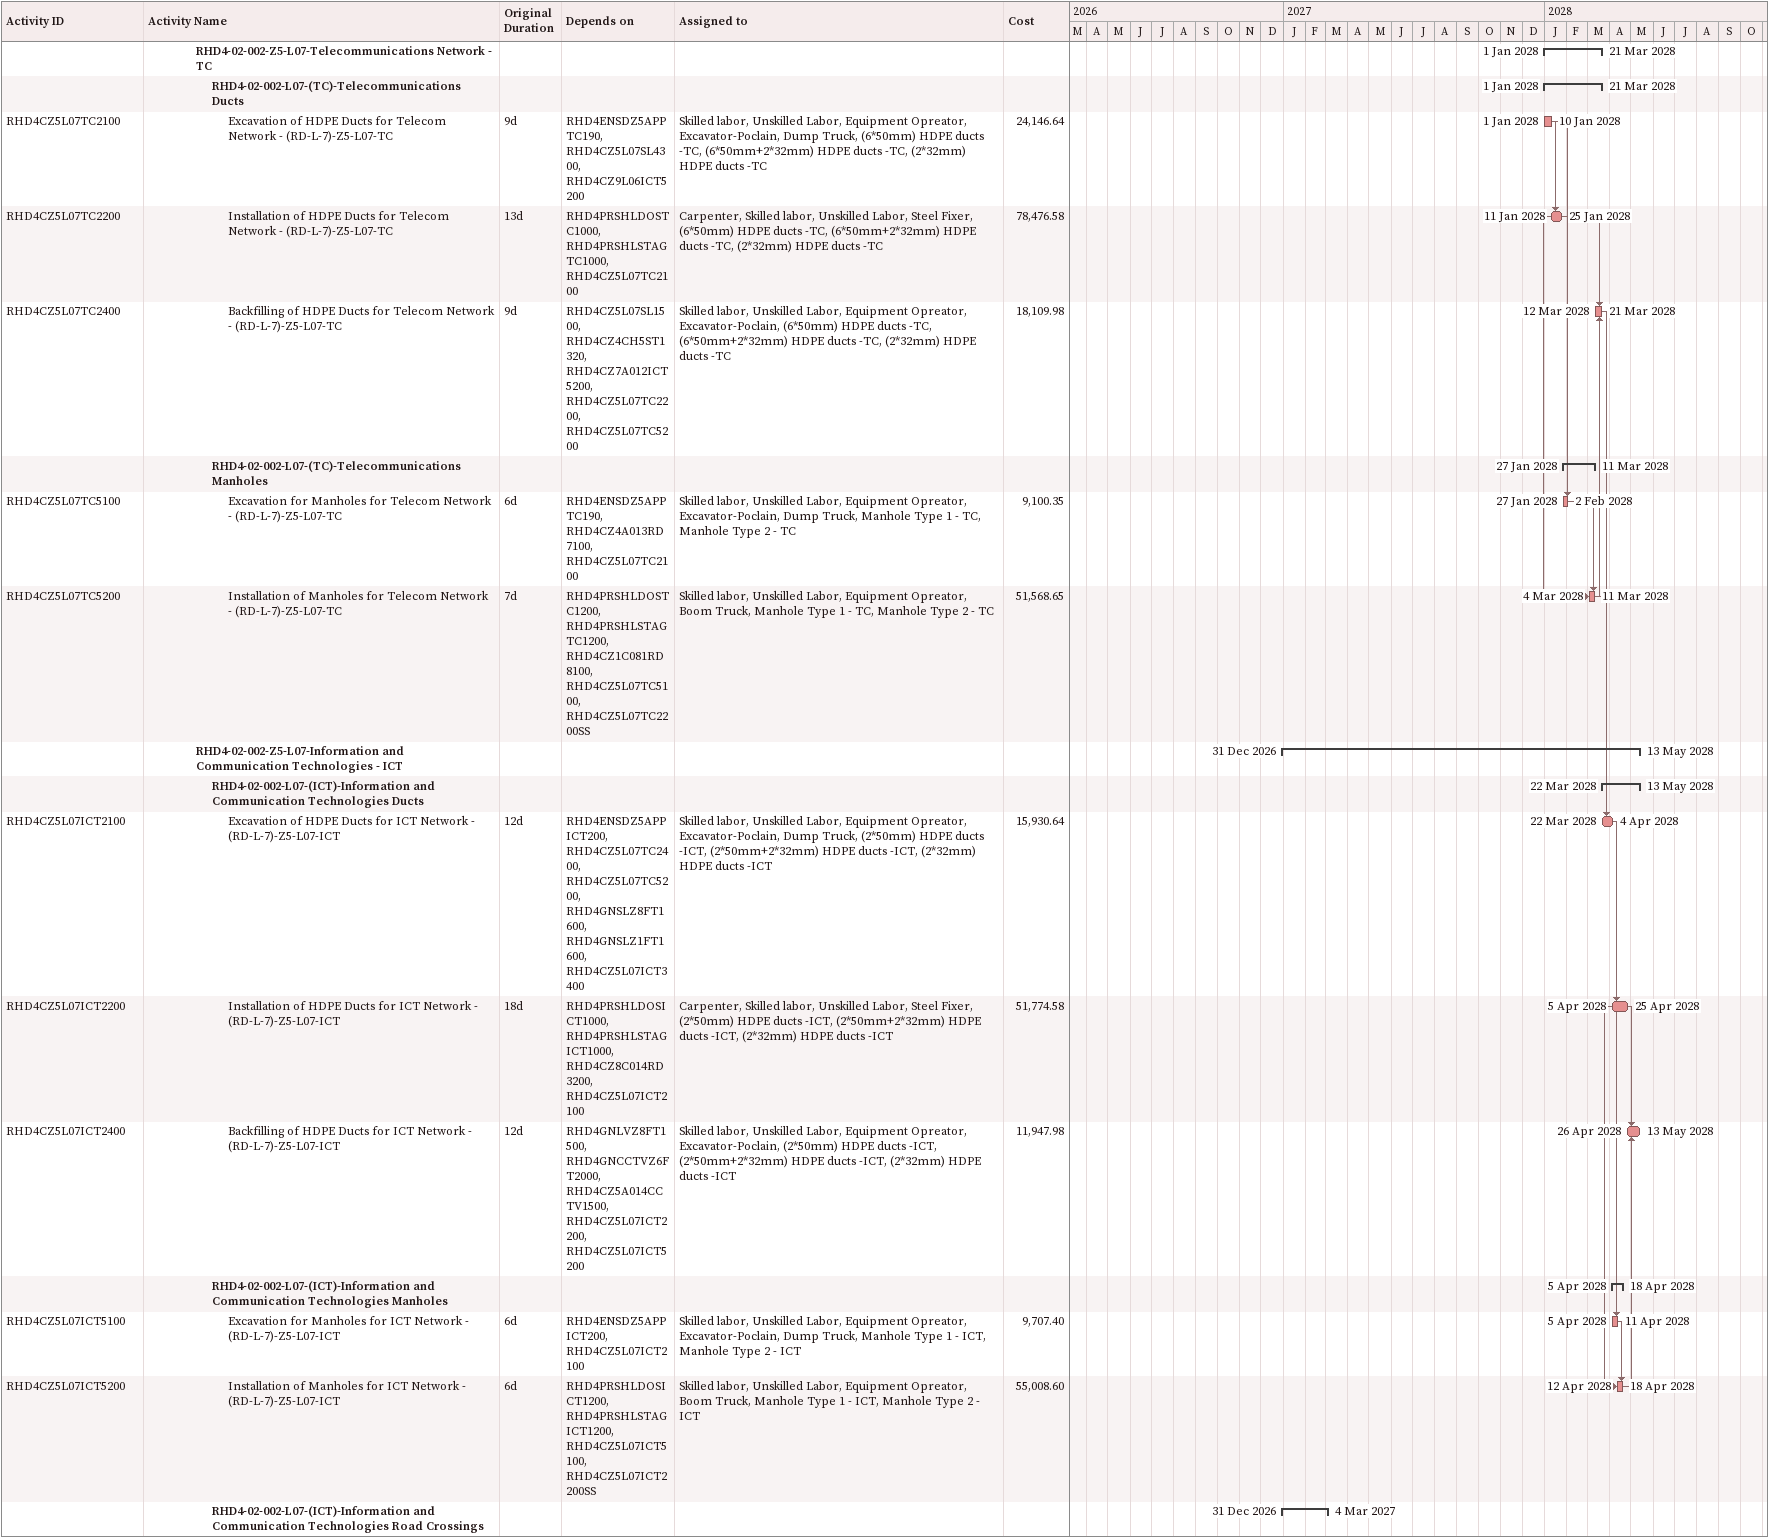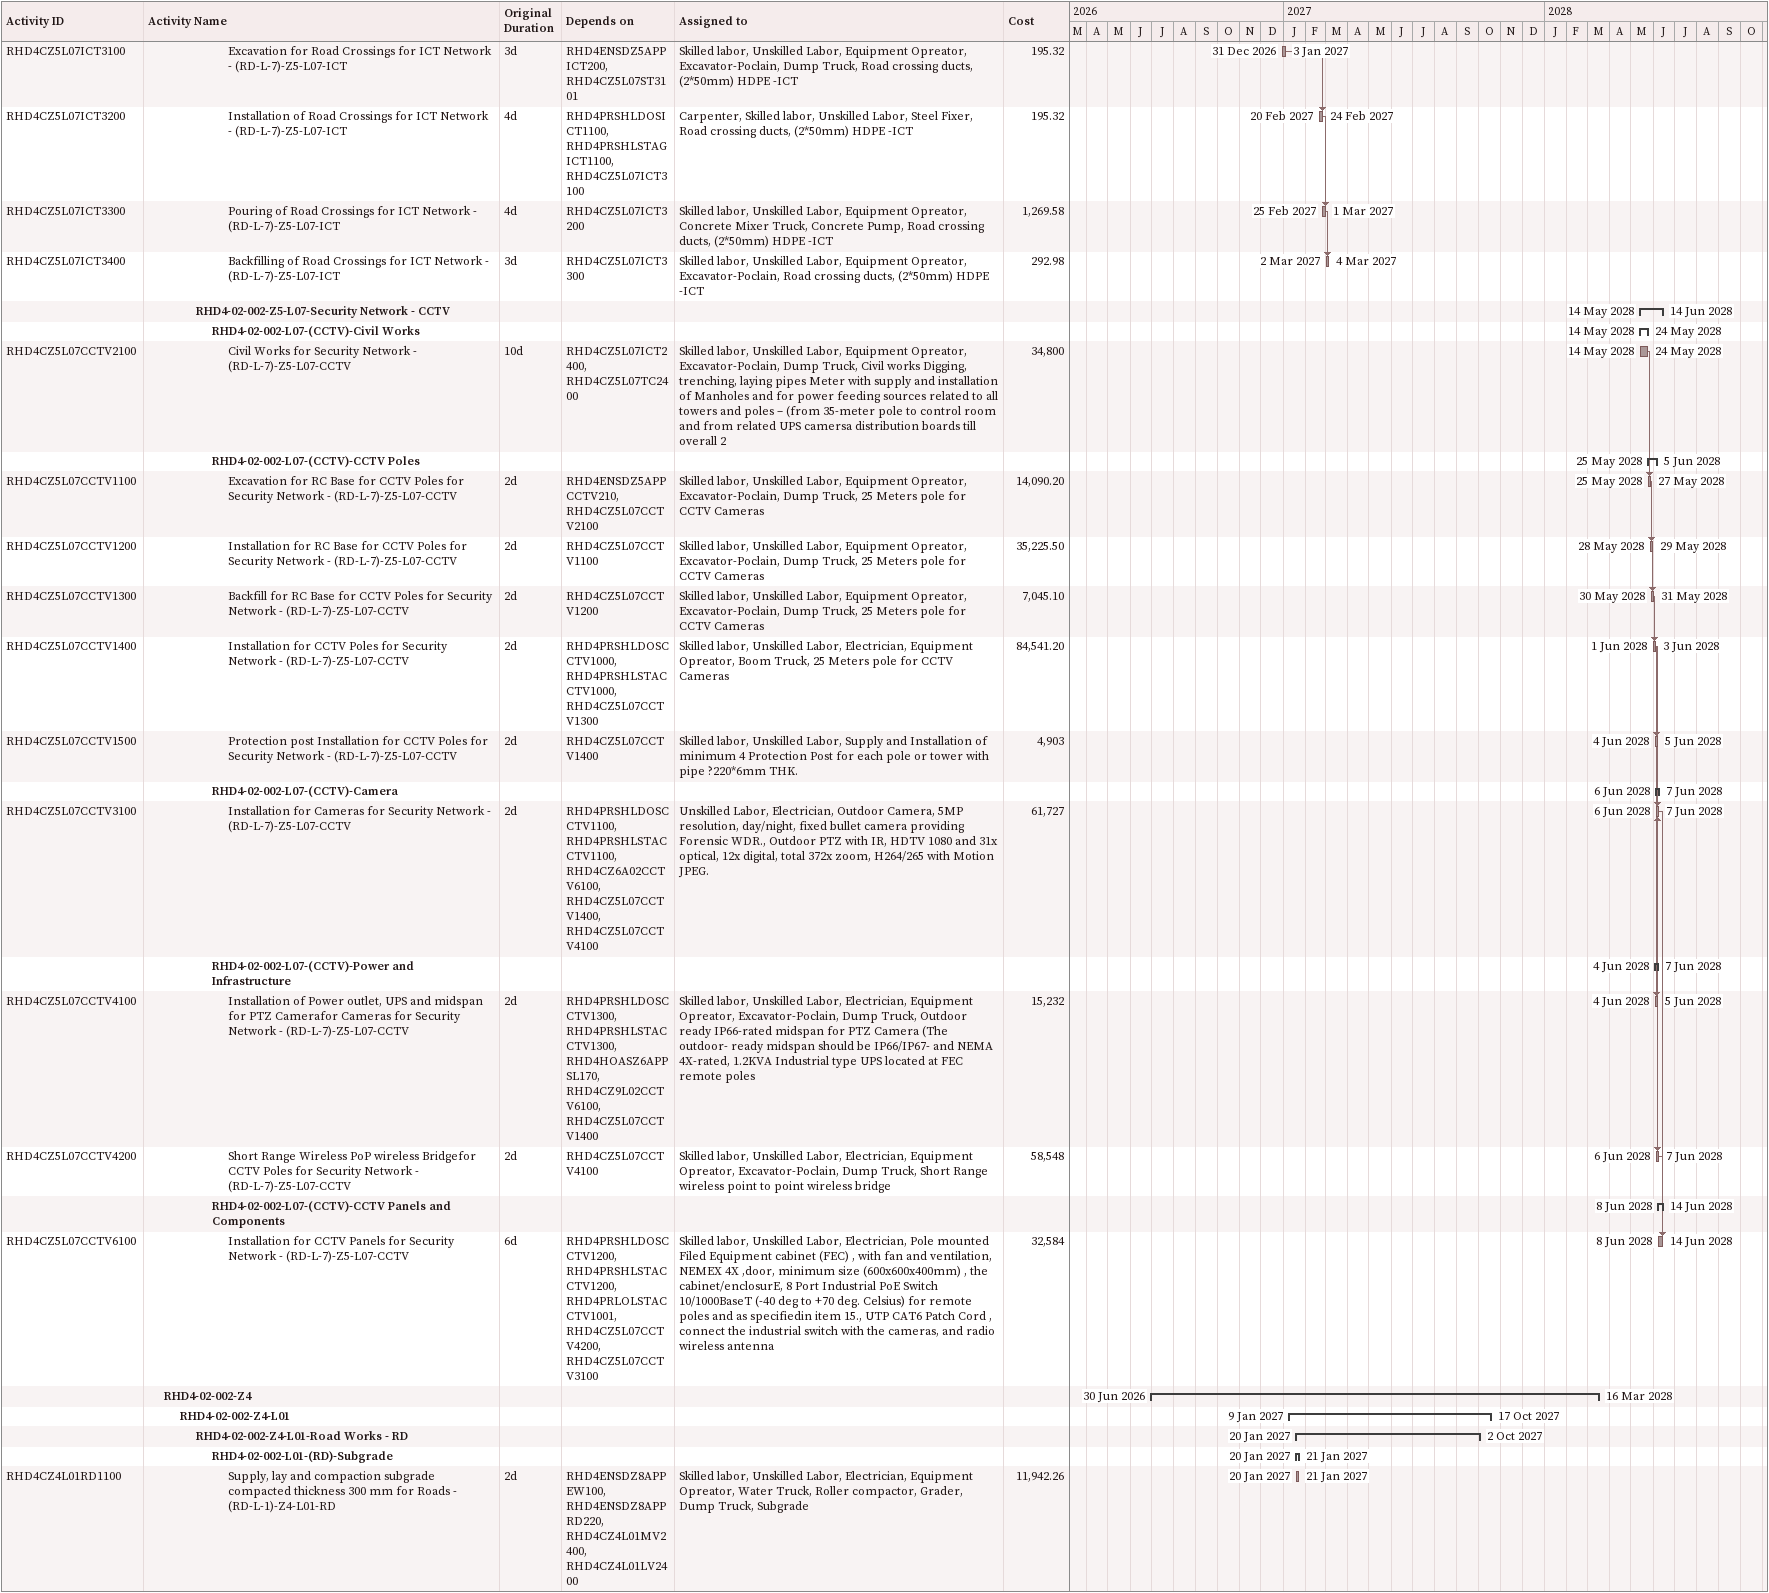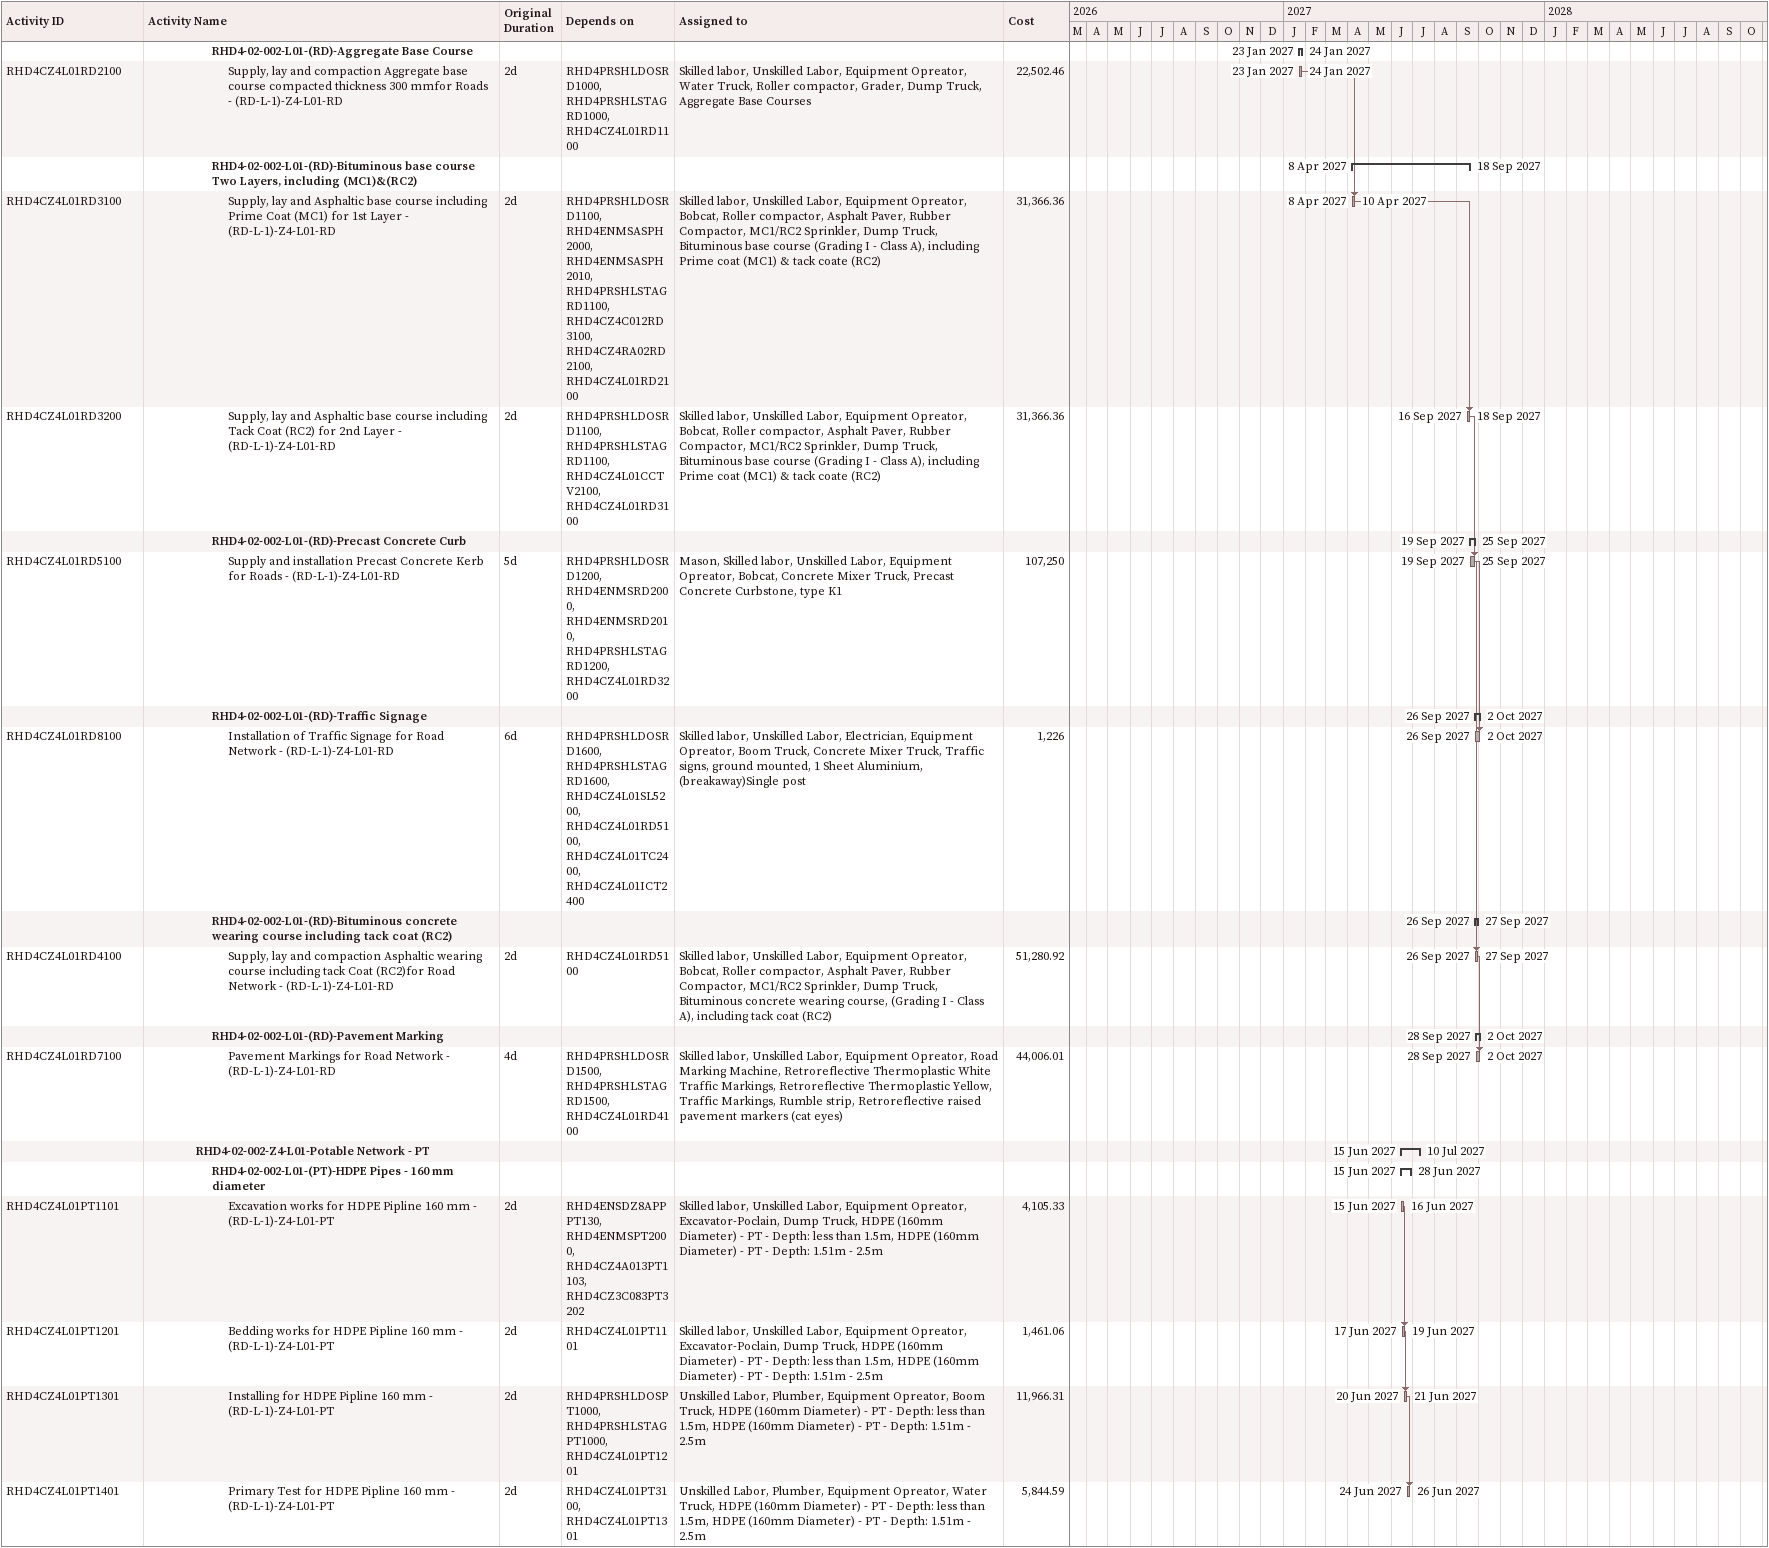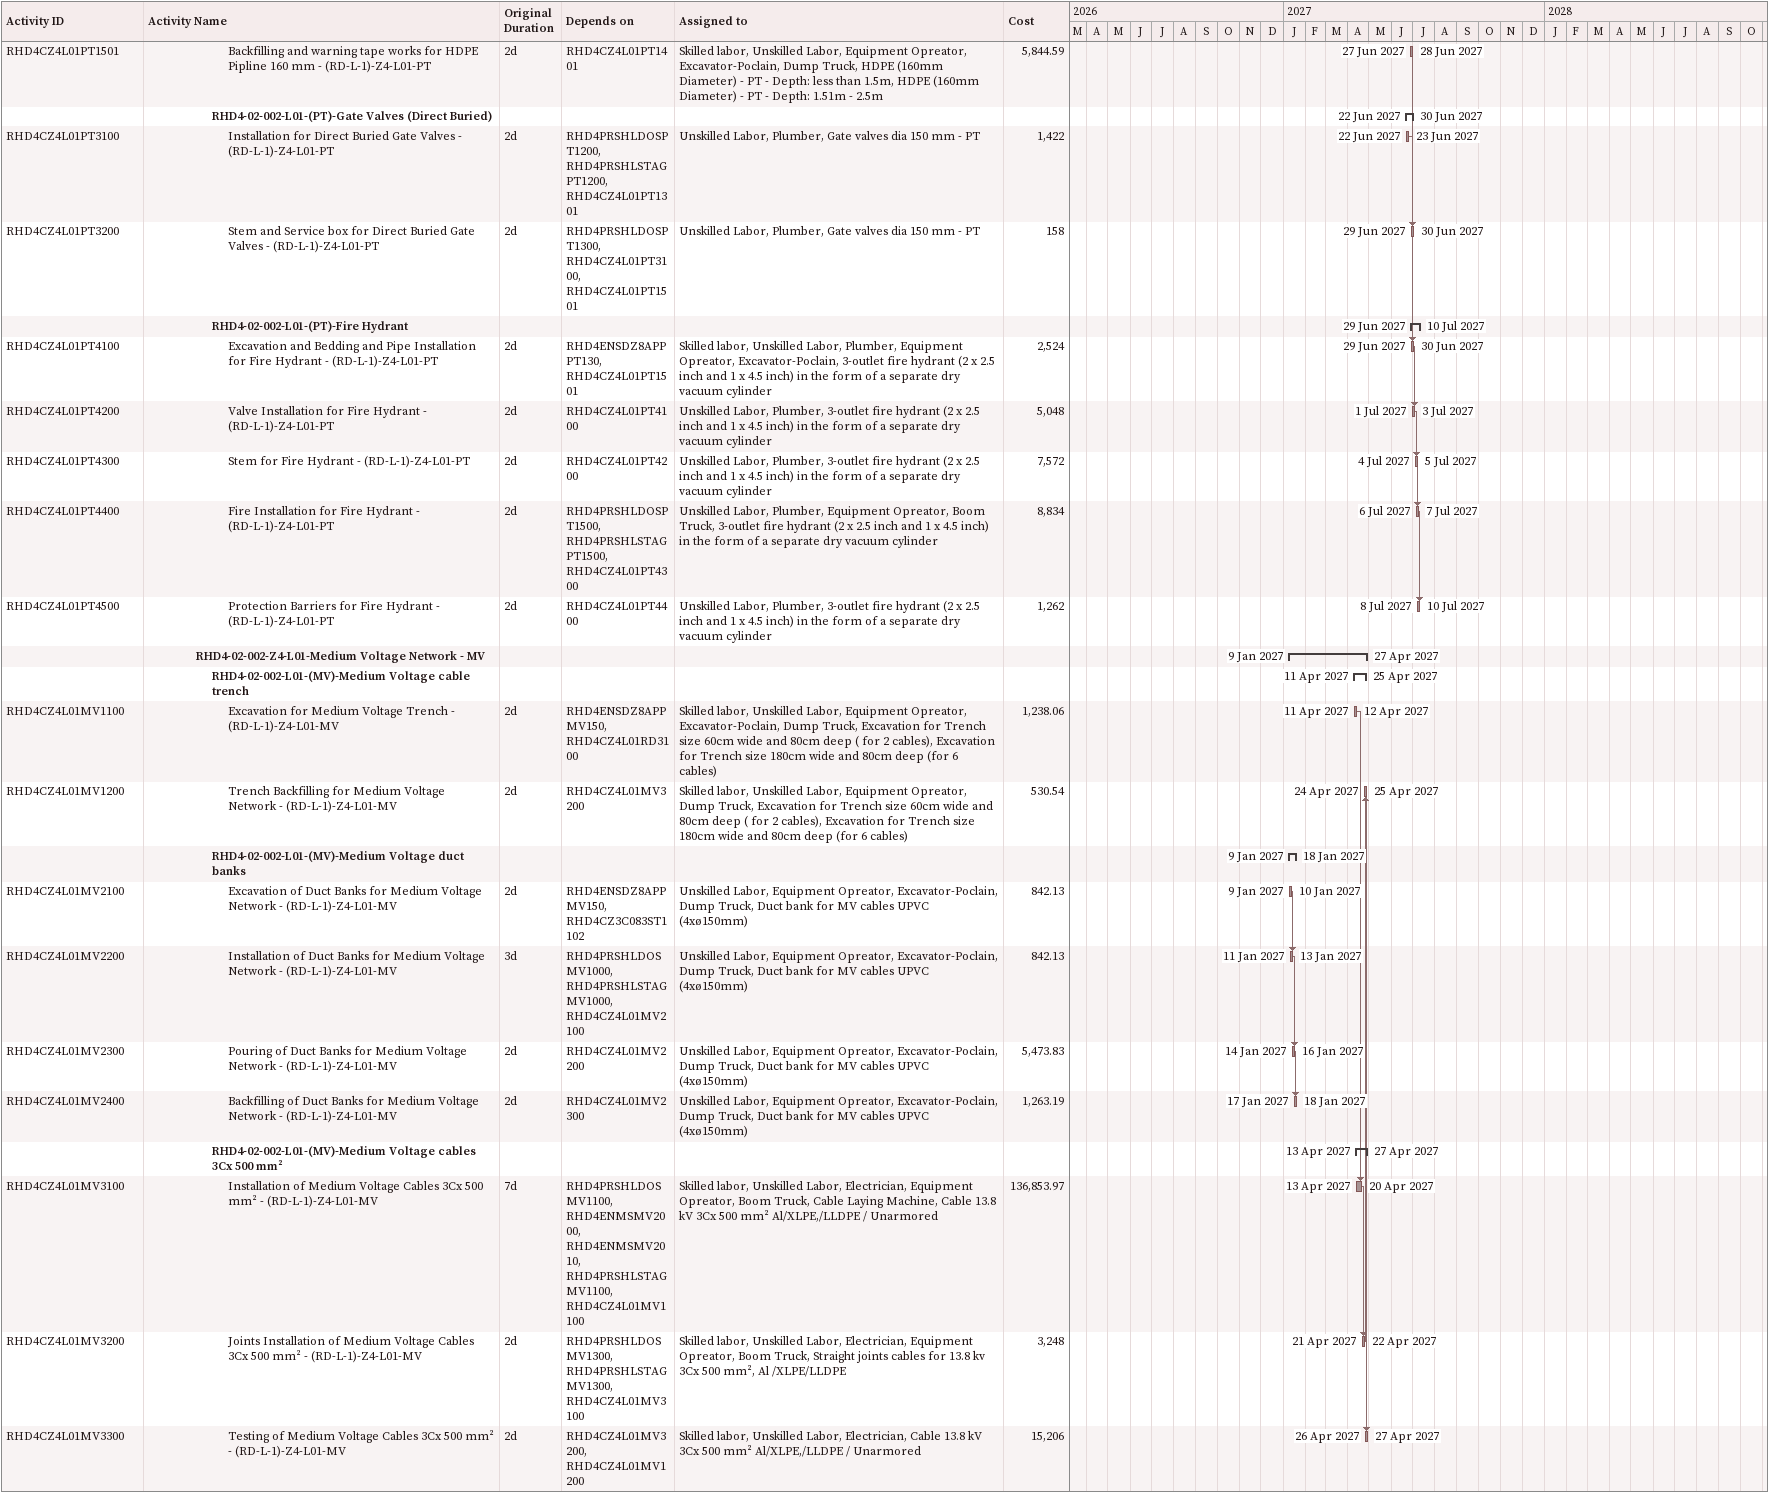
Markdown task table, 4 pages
| ID | Level | Task | Original duration | Start | Finish | Predecessors | Resources | Cost |
|---|---|---|---|---|---|---|---|---|
|  | 4 | **RHD4-02-002-Z5-L07-Telecommunications Network - TC** |  | 2028-01-01 | 2028-03-21 |  |  |  |
|  | 5 | **RHD4-02-002-L07-(TC)-Telecommunications Ducts** |  | 2028-01-01 | 2028-03-21 |  |  |  |
| RHD4CZ5L07TC2100 | 6 | Excavation of HDPE Ducts for Telecom Network - (RD-L-7)-Z5-L07-TC | 9d | 2028-01-01 | 2028-01-10 | RHD4ENSDZ5APPTC190, RHD4CZ5L07SL4300, RHD4CZ9L06ICT5200 | Skilled labor, Unskilled Labor, Equipment Opreator, Excavator-Poclain, Dump Truck, (6*50mm) HDPE ducts -TC, (6*50mm+2*32mm) HDPE ducts -TC, (2*32mm) HDPE ducts -TC | 24146.64 |
| RHD4CZ5L07TC2200 | 6 | Installation of HDPE Ducts for Telecom Network - (RD-L-7)-Z5-L07-TC | 13d | 2028-01-11 | 2028-01-25 | RHD4PRSHLDOSTC1000, RHD4PRSHLSTAGTC1000, RHD4CZ5L07TC2100 | Carpenter, Skilled labor, Unskilled Labor, Steel Fixer, (6*50mm) HDPE ducts -TC, (6*50mm+2*32mm) HDPE ducts -TC, (2*32mm) HDPE ducts -TC | 78476.58 |
| RHD4CZ5L07TC2400 | 6 | Backfilling of HDPE Ducts for Telecom Network - (RD-L-7)-Z5-L07-TC | 9d | 2028-03-12 | 2028-03-21 | RHD4CZ5L07SL1500, RHD4CZ4CH5ST1320, RHD4CZ7A012ICT5200, RHD4CZ5L07TC2200, RHD4CZ5L07TC5200 | Skilled labor, Unskilled Labor, Equipment Opreator, Excavator-Poclain, (6*50mm) HDPE ducts -TC, (6*50mm+2*32mm) HDPE ducts -TC, (2*32mm) HDPE ducts -TC | 18109.98 |
|  | 5 | **RHD4-02-002-L07-(TC)-Telecommunications Manholes** |  | 2028-01-27 | 2028-03-11 |  |  |  |
| RHD4CZ5L07TC5100 | 6 | Excavation for Manholes for Telecom Network - (RD-L-7)-Z5-L07-TC | 6d | 2028-01-27 | 2028-02-02 | RHD4ENSDZ5APPTC190, RHD4CZ4A013RD7100, RHD4CZ5L07TC2100 | Skilled labor, Unskilled Labor, Equipment Opreator, Excavator-Poclain, Dump Truck, Manhole Type 1 - TC, Manhole Type 2 - TC | 9100.35 |
| RHD4CZ5L07TC5200 | 6 | Installation of Manholes for Telecom Network - (RD-L-7)-Z5-L07-TC | 7d | 2028-03-04 | 2028-03-11 | RHD4PRSHLDOSTC1200, RHD4PRSHLSTAGTC1200, RHD4CZ1C081RD8100, RHD4CZ5L07TC5100, RHD4CZ5L07TC2200SS | Skilled labor, Unskilled Labor, Equipment Opreator, Boom Truck, Manhole Type 1 - TC, Manhole Type 2 - TC | 51568.65 |
|  | 4 | **RHD4-02-002-Z5-L07-Information and Communication Technologies - ICT** |  | 2026-12-31 | 2028-05-13 |  |  |  |
|  | 5 | **RHD4-02-002-L07-(ICT)-Information and Communication Technologies Ducts** |  | 2028-03-22 | 2028-05-13 |  |  |  |
| RHD4CZ5L07ICT2100 | 6 | Excavation of HDPE Ducts for ICT Network - (RD-L-7)-Z5-L07-ICT | 12d | 2028-03-22 | 2028-04-04 | RHD4ENSDZ5APPICT200, RHD4CZ5L07TC2400, RHD4CZ5L07TC5200, RHD4GNSLZ8FT1600, RHD4GNSLZ1FT1600, RHD4CZ5L07ICT3400 | Skilled labor, Unskilled Labor, Equipment Opreator, Excavator-Poclain, Dump Truck, (2*50mm) HDPE ducts -ICT, (2*50mm+2*32mm) HDPE ducts -ICT, (2*32mm) HDPE ducts -ICT | 15930.64 |
| RHD4CZ5L07ICT2200 | 6 | Installation of HDPE Ducts for ICT Network - (RD-L-7)-Z5-L07-ICT | 18d | 2028-04-05 | 2028-04-25 | RHD4PRSHLDOSICT1000, RHD4PRSHLSTAGICT1000, RHD4CZ8C014RD3200, RHD4CZ5L07ICT2100 | Carpenter, Skilled labor, Unskilled Labor, Steel Fixer, (2*50mm) HDPE ducts -ICT, (2*50mm+2*32mm) HDPE ducts -ICT, (2*32mm) HDPE ducts -ICT | 51774.58 |
| RHD4CZ5L07ICT2400 | 6 | Backfilling of HDPE Ducts for ICT Network - (RD-L-7)-Z5-L07-ICT | 12d | 2028-04-26 | 2028-05-13 | RHD4GNLVZ8FT1500, RHD4GNCCTVZ6FT2000, RHD4CZ5A014CCTV1500, RHD4CZ5L07ICT2200, RHD4CZ5L07ICT5200 | Skilled labor, Unskilled Labor, Equipment Opreator, Excavator-Poclain, (2*50mm) HDPE ducts -ICT, (2*50mm+2*32mm) HDPE ducts -ICT, (2*32mm) HDPE ducts -ICT | 11947.98 |
|  | 5 | **RHD4-02-002-L07-(ICT)-Information and Communication Technologies Manholes** |  | 2028-04-05 | 2028-04-18 |  |  |  |
| RHD4CZ5L07ICT5100 | 6 | Excavation for Manholes for ICT Network - (RD-L-7)-Z5-L07-ICT | 6d | 2028-04-05 | 2028-04-11 | RHD4ENSDZ5APPICT200, RHD4CZ5L07ICT2100 | Skilled labor, Unskilled Labor, Equipment Opreator, Excavator-Poclain, Dump Truck, Manhole Type 1 - ICT, Manhole Type 2 - ICT | 9707.40 |
| RHD4CZ5L07ICT5200 | 6 | Installation of Manholes for ICT Network - (RD-L-7)-Z5-L07-ICT | 6d | 2028-04-12 | 2028-04-18 | RHD4PRSHLDOSICT1200, RHD4PRSHLSTAGICT1200, RHD4CZ5L07ICT5100, RHD4CZ5L07ICT2200SS | Skilled labor, Unskilled Labor, Equipment Opreator, Boom Truck, Manhole Type 1 - ICT, Manhole Type 2 - ICT | 55008.60 |
|  | 5 | **RHD4-02-002-L07-(ICT)-Information and Communication Technologies Road Crossings** |  | 2026-12-31 | 2027-03-04 |  |  |  |
| RHD4CZ5L07ICT3100 | 6 | Excavation for Road Crossings for ICT Network - (RD-L-7)-Z5-L07-ICT | 3d | 2026-12-31 | 2027-01-03 | RHD4ENSDZ5APPICT200, RHD4CZ5L07ST3101 | Skilled labor, Unskilled Labor, Equipment Opreator, Excavator-Poclain, Dump Truck, Road crossing ducts, (2*50mm) HDPE -ICT | 195.32 |
| RHD4CZ5L07ICT3200 | 6 | Installation of Road Crossings for ICT Network - (RD-L-7)-Z5-L07-ICT | 4d | 2027-02-20 | 2027-02-24 | RHD4PRSHLDOSICT1100, RHD4PRSHLSTAGICT1100, RHD4CZ5L07ICT3100 | Carpenter, Skilled labor, Unskilled Labor, Steel Fixer, Road crossing ducts, (2*50mm) HDPE -ICT | 195.32 |
| RHD4CZ5L07ICT3300 | 6 | Pouring of Road Crossings for ICT Network - (RD-L-7)-Z5-L07-ICT | 4d | 2027-02-25 | 2027-03-01 | RHD4CZ5L07ICT3200 | Skilled labor, Unskilled Labor, Equipment Opreator, Concrete Mixer Truck, Concrete Pump, Road crossing ducts, (2*50mm) HDPE -ICT | 1269.58 |
| RHD4CZ5L07ICT3400 | 6 | Backfilling of Road Crossings for ICT Network - (RD-L-7)-Z5-L07-ICT | 3d | 2027-03-02 | 2027-03-04 | RHD4CZ5L07ICT3300 | Skilled labor, Unskilled Labor, Equipment Opreator, Excavator-Poclain, Road crossing ducts, (2*50mm) HDPE -ICT | 292.98 |
|  | 4 | **RHD4-02-002-Z5-L07-Security Network - CCTV** |  | 2028-05-14 | 2028-06-14 |  |  |  |
|  | 5 | **RHD4-02-002-L07-(CCTV)-Civil Works** |  | 2028-05-14 | 2028-05-24 |  |  |  |
| RHD4CZ5L07CCTV2100 | 6 | Civil Works for Security Network - (RD-L-7)-Z5-L07-CCTV | 10d | 2028-05-14 | 2028-05-24 | RHD4CZ5L07ICT2400, RHD4CZ5L07TC2400 | Skilled labor, Unskilled Labor, Equipment Opreator, Excavator-Poclain, Dump Truck, Civil works Digging, trenching, laying pipes Meter with supply and installation of Manholes and for power feeding sources related to all towers and poles – (from 35-meter pole to control room and from related UPS camersa distribution boards till overall 2 | 34800 |
|  | 5 | **RHD4-02-002-L07-(CCTV)-CCTV Poles** |  | 2028-05-25 | 2028-06-05 |  |  |  |
| RHD4CZ5L07CCTV1100 | 6 | Excavation for RC Base for CCTV Poles for Security Network - (RD-L-7)-Z5-L07-CCTV | 2d | 2028-05-25 | 2028-05-27 | RHD4ENSDZ5APPCCTV210, RHD4CZ5L07CCTV2100 | Skilled labor, Unskilled Labor, Equipment Opreator, Excavator-Poclain, Dump Truck, 25 Meters pole for CCTV Cameras | 14090.20 |
| RHD4CZ5L07CCTV1200 | 6 | Installation for RC Base for CCTV Poles for Security Network - (RD-L-7)-Z5-L07-CCTV | 2d | 2028-05-28 | 2028-05-29 | RHD4CZ5L07CCTV1100 | Skilled labor, Unskilled Labor, Equipment Opreator, Excavator-Poclain, Dump Truck, 25 Meters pole for CCTV Cameras | 35225.50 |
| RHD4CZ5L07CCTV1300 | 6 | Backfill for RC Base for CCTV Poles for Security Network - (RD-L-7)-Z5-L07-CCTV | 2d | 2028-05-30 | 2028-05-31 | RHD4CZ5L07CCTV1200 | Skilled labor, Unskilled Labor, Equipment Opreator, Excavator-Poclain, Dump Truck, 25 Meters pole for CCTV Cameras | 7045.10 |
| RHD4CZ5L07CCTV1400 | 6 | Installation for CCTV Poles for Security Network - (RD-L-7)-Z5-L07-CCTV | 2d | 2028-06-01 | 2028-06-03 | RHD4PRSHLDOSCCTV1000, RHD4PRSHLSTACCTV1000, RHD4CZ5L07CCTV1300 | Skilled labor, Unskilled Labor, Electrician, Equipment Opreator, Boom Truck, 25 Meters pole for CCTV Cameras | 84541.20 |
| RHD4CZ5L07CCTV1500 | 6 | Protection post Installation for CCTV Poles for Security Network - (RD-L-7)-Z5-L07-CCTV | 2d | 2028-06-04 | 2028-06-05 | RHD4CZ5L07CCTV1400 | Skilled labor, Unskilled Labor, Supply and Installation of minimum 4 Protection Post for each pole or tower with pipe ?220*6mm THK. | 4903 |
|  | 5 | **RHD4-02-002-L07-(CCTV)-Camera** |  | 2028-06-06 | 2028-06-07 |  |  |  |
| RHD4CZ5L07CCTV3100 | 6 | Installation for Cameras for Security Network - (RD-L-7)-Z5-L07-CCTV | 2d | 2028-06-06 | 2028-06-07 | RHD4PRSHLDOSCCTV1100, RHD4PRSHLSTACCTV1100, RHD4CZ6A02CCTV6100, RHD4CZ5L07CCTV1400, RHD4CZ5L07CCTV4100 | Unskilled Labor, Electrician, Outdoor Camera, 5MP resolution, day/night, fixed bullet camera providing Forensic WDR., Outdoor PTZ with IR, HDTV 1080 and 31x optical, 12x digital, total 372x zoom, H264/265 with Motion JPEG. | 61727 |
|  | 5 | **RHD4-02-002-L07-(CCTV)-Power and Infrastructure** |  | 2028-06-04 | 2028-06-07 |  |  |  |
| RHD4CZ5L07CCTV4100 | 6 | Installation of Power outlet, UPS and midspan for PTZ Camerafor Cameras for Security Network - (RD-L-7)-Z5-L07-CCTV | 2d | 2028-06-04 | 2028-06-05 | RHD4PRSHLDOSCCTV1300, RHD4PRSHLSTACCTV1300, RHD4HOASZ6APPSL170, RHD4CZ9L02CCTV6100, RHD4CZ5L07CCTV1400 | Skilled labor, Unskilled Labor, Electrician, Equipment Opreator, Excavator-Poclain, Dump Truck, Outdoor ready IP66-rated midspan for PTZ Camera (The outdoor- ready midspan should be IP66/IP67- and NEMA 4X-rated, 1.2KVA Industrial type UPS located at FEC remote poles | 15232 |
| RHD4CZ5L07CCTV4200 | 6 | Short Range Wireless PoP wireless Bridgefor CCTV Poles for Security Network - (RD-L-7)-Z5-L07-CCTV | 2d | 2028-06-06 | 2028-06-07 | RHD4CZ5L07CCTV4100 | Skilled labor, Unskilled Labor, Electrician, Equipment Opreator, Excavator-Poclain, Dump Truck, Short Range wireless point to point wireless bridge | 58548 |
|  | 5 | **RHD4-02-002-L07-(CCTV)-CCTV Panels and Components** |  | 2028-06-08 | 2028-06-14 |  |  |  |
| RHD4CZ5L07CCTV6100 | 6 | Installation for CCTV Panels for Security Network - (RD-L-7)-Z5-L07-CCTV | 6d | 2028-06-08 | 2028-06-14 | RHD4PRSHLDOSCCTV1200, RHD4PRSHLSTACCTV1200, RHD4PRLOLSTACCTV1001, RHD4CZ5L07CCTV4200, RHD4CZ5L07CCTV3100 | Skilled labor, Unskilled Labor, Electrician, Pole mounted Filed Equipment cabinet (FEC) , with fan and ventilation, NEMEX 4X ,door, minimum size (600x600x400mm) , the cabinet/enclosurE, 8 Port Industrial PoE Switch 10/1000BaseT (-40 deg to +70 deg. Celsius) for remote poles and as specifiedin item 15., UTP CAT6 Patch Cord , connect the industrial switch with the cameras, and radio wireless antenna | 32584 |
|  | 2 | **RHD4-02-002-Z4** |  | 2026-06-30 | 2028-03-16 |  |  |  |
|  | 3 | **RHD4-02-002-Z4-L01** |  | 2027-01-09 | 2027-10-17 |  |  |  |
|  | 4 | **RHD4-02-002-Z4-L01-Road Works - RD** |  | 2027-01-20 | 2027-10-02 |  |  |  |
|  | 5 | **RHD4-02-002-L01-(RD)-Subgrade** |  | 2027-01-20 | 2027-01-21 |  |  |  |
| RHD4CZ4L01RD1100 | 6 | Supply, lay and compaction subgrade compacted thickness 300 mm for Roads - (RD-L-1)-Z4-L01-RD | 2d | 2027-01-20 | 2027-01-21 | RHD4ENSDZ8APPEW100, RHD4ENSDZ8APPRD220, RHD4CZ4L01MV2400, RHD4CZ4L01LV2400 | Skilled labor, Unskilled Labor, Electrician, Equipment Opreator, Water Truck, Roller compactor, Grader, Dump Truck, Subgrade | 11942.26 |
|  | 5 | **RHD4-02-002-L01-(RD)-Aggregate Base Course** |  | 2027-01-23 | 2027-01-24 |  |  |  |
| RHD4CZ4L01RD2100 | 6 | Supply, lay and compaction Aggregate base course compacted thickness 300 mmfor Roads - (RD-L-1)-Z4-L01-RD | 2d | 2027-01-23 | 2027-01-24 | RHD4PRSHLDOSRD1000, RHD4PRSHLSTAGRD1000, RHD4CZ4L01RD1100 | Skilled labor, Unskilled Labor, Equipment Opreator, Water Truck, Roller compactor, Grader, Dump Truck, Aggregate Base Courses | 22502.46 |
|  | 5 | **RHD4-02-002-L01-(RD)-Bituminous base course Two Layers, including (MC1)&(RC2)** |  | 2027-04-08 | 2027-09-18 |  |  |  |
| RHD4CZ4L01RD3100 | 6 | Supply, lay and Asphaltic base course including Prime Coat (MC1) for 1st Layer - (RD-L-1)-Z4-L01-RD | 2d | 2027-04-08 | 2027-04-10 | RHD4PRSHLDOSRD1100, RHD4ENMSASPH2000, RHD4ENMSASPH2010, RHD4PRSHLSTAGRD1100, RHD4CZ4C012RD3100, RHD4CZ4RA02RD2100, RHD4CZ4L01RD2100 | Skilled labor, Unskilled Labor, Equipment Opreator, Bobcat, Roller compactor, Asphalt Paver, Rubber Compactor, MC1/RC2 Sprinkler, Dump Truck, Bituminous base course (Grading I - Class A), including Prime coat (MC1) & tack coate (RC2) | 31366.36 |
| RHD4CZ4L01RD3200 | 6 | Supply, lay and Asphaltic base course including Tack Coat (RC2) for 2nd Layer - (RD-L-1)-Z4-L01-RD | 2d | 2027-09-16 | 2027-09-18 | RHD4PRSHLDOSRD1100, RHD4PRSHLSTAGRD1100, RHD4CZ4L01CCTV2100, RHD4CZ4L01RD3100 | Skilled labor, Unskilled Labor, Equipment Opreator, Bobcat, Roller compactor, Asphalt Paver, Rubber Compactor, MC1/RC2 Sprinkler, Dump Truck, Bituminous base course (Grading I - Class A), including Prime coat (MC1) & tack coate (RC2) | 31366.36 |
|  | 5 | **RHD4-02-002-L01-(RD)-Precast Concrete Curb** |  | 2027-09-19 | 2027-09-25 |  |  |  |
| RHD4CZ4L01RD5100 | 6 | Supply and installation Precast Concrete Kerb for Roads - (RD-L-1)-Z4-L01-RD | 5d | 2027-09-19 | 2027-09-25 | RHD4PRSHLDOSRD1200, RHD4ENMSRD2000, RHD4ENMSRD2010, RHD4PRSHLSTAGRD1200, RHD4CZ4L01RD3200 | Mason, Skilled labor, Unskilled Labor, Equipment Opreator, Bobcat, Concrete Mixer Truck, Precast Concrete Curbstone, type K1 | 107250 |
|  | 5 | **RHD4-02-002-L01-(RD)-Traffic Signage** |  | 2027-09-26 | 2027-10-02 |  |  |  |
| RHD4CZ4L01RD8100 | 6 | Installation of Traffic Signage for Road Network - (RD-L-1)-Z4-L01-RD | 6d | 2027-09-26 | 2027-10-02 | RHD4PRSHLDOSRD1600, RHD4PRSHLSTAGRD1600, RHD4CZ4L01SL5200, RHD4CZ4L01RD5100, RHD4CZ4L01TC2400, RHD4CZ4L01ICT2400 | Skilled labor, Unskilled Labor, Electrician, Equipment Opreator, Boom Truck, Concrete Mixer Truck, Traffic signs, ground mounted, 1 Sheet Aluminium, (breakaway)Single post | 1226 |
|  | 5 | **RHD4-02-002-L01-(RD)-Bituminous concrete wearing course including tack coat (RC2)** |  | 2027-09-26 | 2027-09-27 |  |  |  |
| RHD4CZ4L01RD4100 | 6 | Supply, lay and compaction Asphaltic wearing course including tack Coat (RC2)for Road Network - (RD-L-1)-Z4-L01-RD | 2d | 2027-09-26 | 2027-09-27 | RHD4CZ4L01RD5100 | Skilled labor, Unskilled Labor, Equipment Opreator, Bobcat, Roller compactor, Asphalt Paver, Rubber Compactor, MC1/RC2 Sprinkler, Dump Truck, Bituminous concrete wearing course, (Grading I - Class A), including tack coat (RC2) | 51280.92 |
|  | 5 | **RHD4-02-002-L01-(RD)-Pavement Marking** |  | 2027-09-28 | 2027-10-02 |  |  |  |
| RHD4CZ4L01RD7100 | 6 | Pavement Markings for Road Network - (RD-L-1)-Z4-L01-RD | 4d | 2027-09-28 | 2027-10-02 | RHD4PRSHLDOSRD1500, RHD4PRSHLSTAGRD1500, RHD4CZ4L01RD4100 | Skilled labor, Unskilled Labor, Equipment Opreator, Road Marking Machine, Retroreflective Thermoplastic White Traffic Markings, Retroreflective Thermoplastic Yellow, Traffic Markings, Rumble strip, Retroreflective raised pavement markers (cat eyes) | 44006.01 |
|  | 4 | **RHD4-02-002-Z4-L01-Potable Network - PT** |  | 2027-06-15 | 2027-07-10 |  |  |  |
|  | 5 | **RHD4-02-002-L01-(PT)-HDPE Pipes - 160 mm diameter** |  | 2027-06-15 | 2027-06-28 |  |  |  |
| RHD4CZ4L01PT1101 | 6 | Excavation works for HDPE Pipline 160 mm - (RD-L-1)-Z4-L01-PT | 2d | 2027-06-15 | 2027-06-16 | RHD4ENSDZ8APPPT130, RHD4ENMSPT2000, RHD4CZ4A013PT1103, RHD4CZ3C083PT3202 | Skilled labor, Unskilled Labor, Equipment Opreator, Excavator-Poclain, Dump Truck, HDPE (160mm Diameter) - PT - Depth: less than 1.5m, HDPE (160mm Diameter) - PT - Depth: 1.51m - 2.5m | 4105.33 |
| RHD4CZ4L01PT1201 | 6 | Bedding works for HDPE Pipline 160 mm - (RD-L-1)-Z4-L01-PT | 2d | 2027-06-17 | 2027-06-19 | RHD4CZ4L01PT1101 | Skilled labor, Unskilled Labor, Equipment Opreator, Excavator-Poclain, Dump Truck, HDPE (160mm Diameter) - PT - Depth: less than 1.5m, HDPE (160mm Diameter) - PT - Depth: 1.51m - 2.5m | 1461.06 |
| RHD4CZ4L01PT1301 | 6 | Installing for HDPE Pipline 160 mm - (RD-L-1)-Z4-L01-PT | 2d | 2027-06-20 | 2027-06-21 | RHD4PRSHLDOSPT1000, RHD4PRSHLSTAGPT1000, RHD4CZ4L01PT1201 | Unskilled Labor, Plumber, Equipment Opreator, Boom Truck, HDPE (160mm Diameter) - PT - Depth: less than 1.5m, HDPE (160mm Diameter) - PT - Depth: 1.51m - 2.5m | 11966.31 |
| RHD4CZ4L01PT1401 | 6 | Primary Test for HDPE Pipline 160 mm - (RD-L-1)-Z4-L01-PT | 2d | 2027-06-24 | 2027-06-26 | RHD4CZ4L01PT3100, RHD4CZ4L01PT1301 | Unskilled Labor, Plumber, Equipment Opreator, Water Truck, HDPE (160mm Diameter) - PT - Depth: less than 1.5m, HDPE (160mm Diameter) - PT - Depth: 1.51m - 2.5m | 5844.59 |
| RHD4CZ4L01PT1501 | 6 | Backfilling and warning tape works for HDPE Pipline 160 mm - (RD-L-1)-Z4-L01-PT | 2d | 2027-06-27 | 2027-06-28 | RHD4CZ4L01PT1401 | Skilled labor, Unskilled Labor, Equipment Opreator, Excavator-Poclain, Dump Truck, HDPE (160mm Diameter) - PT - Depth: less than 1.5m, HDPE (160mm Diameter) - PT - Depth: 1.51m - 2.5m | 5844.59 |
|  | 5 | **RHD4-02-002-L01-(PT)-Gate Valves (Direct Buried)** |  | 2027-06-22 | 2027-06-30 |  |  |  |
| RHD4CZ4L01PT3100 | 6 | Installation for Direct Buried Gate Valves - (RD-L-1)-Z4-L01-PT | 2d | 2027-06-22 | 2027-06-23 | RHD4PRSHLDOSPT1200, RHD4PRSHLSTAGPT1200, RHD4CZ4L01PT1301 | Unskilled Labor, Plumber, Gate valves dia 150 mm - PT | 1422 |
| RHD4CZ4L01PT3200 | 6 | Stem and Service box for Direct Buried Gate Valves - (RD-L-1)-Z4-L01-PT | 2d | 2027-06-29 | 2027-06-30 | RHD4PRSHLDOSPT1300, RHD4CZ4L01PT3100, RHD4CZ4L01PT1501 | Unskilled Labor, Plumber, Gate valves dia 150 mm - PT | 158 |
|  | 5 | **RHD4-02-002-L01-(PT)-Fire Hydrant** |  | 2027-06-29 | 2027-07-10 |  |  |  |
| RHD4CZ4L01PT4100 | 6 | Excavation and Bedding and Pipe Installation for Fire Hydrant - (RD-L-1)-Z4-L01-PT | 2d | 2027-06-29 | 2027-06-30 | RHD4ENSDZ8APPPT130, RHD4CZ4L01PT1501 | Skilled labor, Unskilled Labor, Plumber, Equipment Opreator, Excavator-Poclain, 3-outlet fire hydrant (2 x 2.5 inch and 1 x 4.5 inch) in the form of a separate dry vacuum cylinder | 2524 |
| RHD4CZ4L01PT4200 | 6 | Valve Installation for Fire Hydrant - (RD-L-1)-Z4-L01-PT | 2d | 2027-07-01 | 2027-07-03 | RHD4CZ4L01PT4100 | Unskilled Labor, Plumber, 3-outlet fire hydrant (2 x 2.5 inch and 1 x 4.5 inch) in the form of a separate dry vacuum cylinder | 5048 |
| RHD4CZ4L01PT4300 | 6 | Stem for Fire Hydrant - (RD-L-1)-Z4-L01-PT | 2d | 2027-07-04 | 2027-07-05 | RHD4CZ4L01PT4200 | Unskilled Labor, Plumber, 3-outlet fire hydrant (2 x 2.5 inch and 1 x 4.5 inch) in the form of a separate dry vacuum cylinder | 7572 |
| RHD4CZ4L01PT4400 | 6 | Fire Installation for Fire Hydrant - (RD-L-1)-Z4-L01-PT | 2d | 2027-07-06 | 2027-07-07 | RHD4PRSHLDOSPT1500, RHD4PRSHLSTAGPT1500, RHD4CZ4L01PT4300 | Unskilled Labor, Plumber, Equipment Opreator, Boom Truck, 3-outlet fire hydrant (2 x 2.5 inch and 1 x 4.5 inch) in the form of a separate dry vacuum cylinder | 8834 |
| RHD4CZ4L01PT4500 | 6 | Protection Barriers for Fire Hydrant - (RD-L-1)-Z4-L01-PT | 2d | 2027-07-08 | 2027-07-10 | RHD4CZ4L01PT4400 | Unskilled Labor, Plumber, 3-outlet fire hydrant (2 x 2.5 inch and 1 x 4.5 inch) in the form of a separate dry vacuum cylinder | 1262 |
|  | 4 | **RHD4-02-002-Z4-L01-Medium Voltage Network - MV** |  | 2027-01-09 | 2027-04-27 |  |  |  |
|  | 5 | **RHD4-02-002-L01-(MV)-Medium Voltage cable trench** |  | 2027-04-11 | 2027-04-25 |  |  |  |
| RHD4CZ4L01MV1100 | 6 | Excavation for Medium Voltage Trench - (RD-L-1)-Z4-L01-MV | 2d | 2027-04-11 | 2027-04-12 | RHD4ENSDZ8APPMV150, RHD4CZ4L01RD3100 | Skilled labor, Unskilled Labor, Equipment Opreator, Excavator-Poclain, Dump Truck, Excavation for Trench size 60cm wide and 80cm deep ( for 2 cables), Excavation for Trench size 180cm wide and 80cm deep (for 6 cables) | 1238.06 |
| RHD4CZ4L01MV1200 | 6 | Trench Backfilling for Medium Voltage Network - (RD-L-1)-Z4-L01-MV | 2d | 2027-04-24 | 2027-04-25 | RHD4CZ4L01MV3200 | Skilled labor, Unskilled Labor, Equipment Opreator, Dump Truck, Excavation for Trench size 60cm wide and 80cm deep ( for 2 cables), Excavation for Trench size 180cm wide and 80cm deep (for 6 cables) | 530.54 |
|  | 5 | **RHD4-02-002-L01-(MV)-Medium Voltage duct banks** |  | 2027-01-09 | 2027-01-18 |  |  |  |
| RHD4CZ4L01MV2100 | 6 | Excavation of Duct Banks for Medium Voltage Network - (RD-L-1)-Z4-L01-MV | 2d | 2027-01-09 | 2027-01-10 | RHD4ENSDZ8APPMV150, RHD4CZ3C083ST1102 | Unskilled Labor, Equipment Opreator, Excavator-Poclain, Dump Truck, Duct bank for MV cables UPVC (4xø150mm) | 842.13 |
| RHD4CZ4L01MV2200 | 6 | Installation of Duct Banks for Medium Voltage Network - (RD-L-1)-Z4-L01-MV | 3d | 2027-01-11 | 2027-01-13 | RHD4PRSHLDOSMV1000, RHD4PRSHLSTAGMV1000, RHD4CZ4L01MV2100 | Unskilled Labor, Equipment Opreator, Excavator-Poclain, Dump Truck, Duct bank for MV cables UPVC (4xø150mm) | 842.13 |
| RHD4CZ4L01MV2300 | 6 | Pouring of Duct Banks for Medium Voltage Network - (RD-L-1)-Z4-L01-MV | 2d | 2027-01-14 | 2027-01-16 | RHD4CZ4L01MV2200 | Unskilled Labor, Equipment Opreator, Excavator-Poclain, Dump Truck, Duct bank for MV cables UPVC (4xø150mm) | 5473.83 |
| RHD4CZ4L01MV2400 | 6 | Backfilling of Duct Banks for Medium Voltage Network - (RD-L-1)-Z4-L01-MV | 2d | 2027-01-17 | 2027-01-18 | RHD4CZ4L01MV2300 | Unskilled Labor, Equipment Opreator, Excavator-Poclain, Dump Truck, Duct bank for MV cables UPVC (4xø150mm) | 1263.19 |
|  | 5 | **RHD4-02-002-L01-(MV)-Medium Voltage cables 3Cx 500 mm²** |  | 2027-04-13 | 2027-04-27 |  |  |  |
| RHD4CZ4L01MV3100 | 6 | Installation of Medium Voltage Cables 3Cx 500 mm² - (RD-L-1)-Z4-L01-MV | 7d | 2027-04-13 | 2027-04-20 | RHD4PRSHLDOSMV1100, RHD4ENMSMV2000, RHD4ENMSMV2010, RHD4PRSHLSTAGMV1100, RHD4CZ4L01MV1100 | Skilled labor, Unskilled Labor, Electrician, Equipment Opreator, Boom Truck, Cable Laying Machine, Cable 13.8 kV 3Cx 500 mm² Al/XLPE,/LLDPE / Unarmored | 136853.97 |
| RHD4CZ4L01MV3200 | 6 | Joints Installation of Medium Voltage Cables 3Cx 500 mm² - (RD-L-1)-Z4-L01-MV | 2d | 2027-04-21 | 2027-04-22 | RHD4PRSHLDOSMV1300, RHD4PRSHLSTAGMV1300, RHD4CZ4L01MV3100 | Skilled labor, Unskilled Labor, Electrician, Equipment Opreator, Boom Truck, Straight joints cables for 13.8 kv 3Cx 500 mm², Al /XLPE/LLDPE | 3248 |
| RHD4CZ4L01MV3300 | 6 | Testing of Medium Voltage Cables 3Cx 500 mm² - (RD-L-1)-Z4-L01-MV | 2d | 2027-04-26 | 2027-04-27 | RHD4CZ4L01MV3200, RHD4CZ4L01MV1200 | Skilled labor, Unskilled Labor, Electrician, Cable 13.8 kV 3Cx 500 mm² Al/XLPE,/LLDPE / Unarmored | 15206 |
